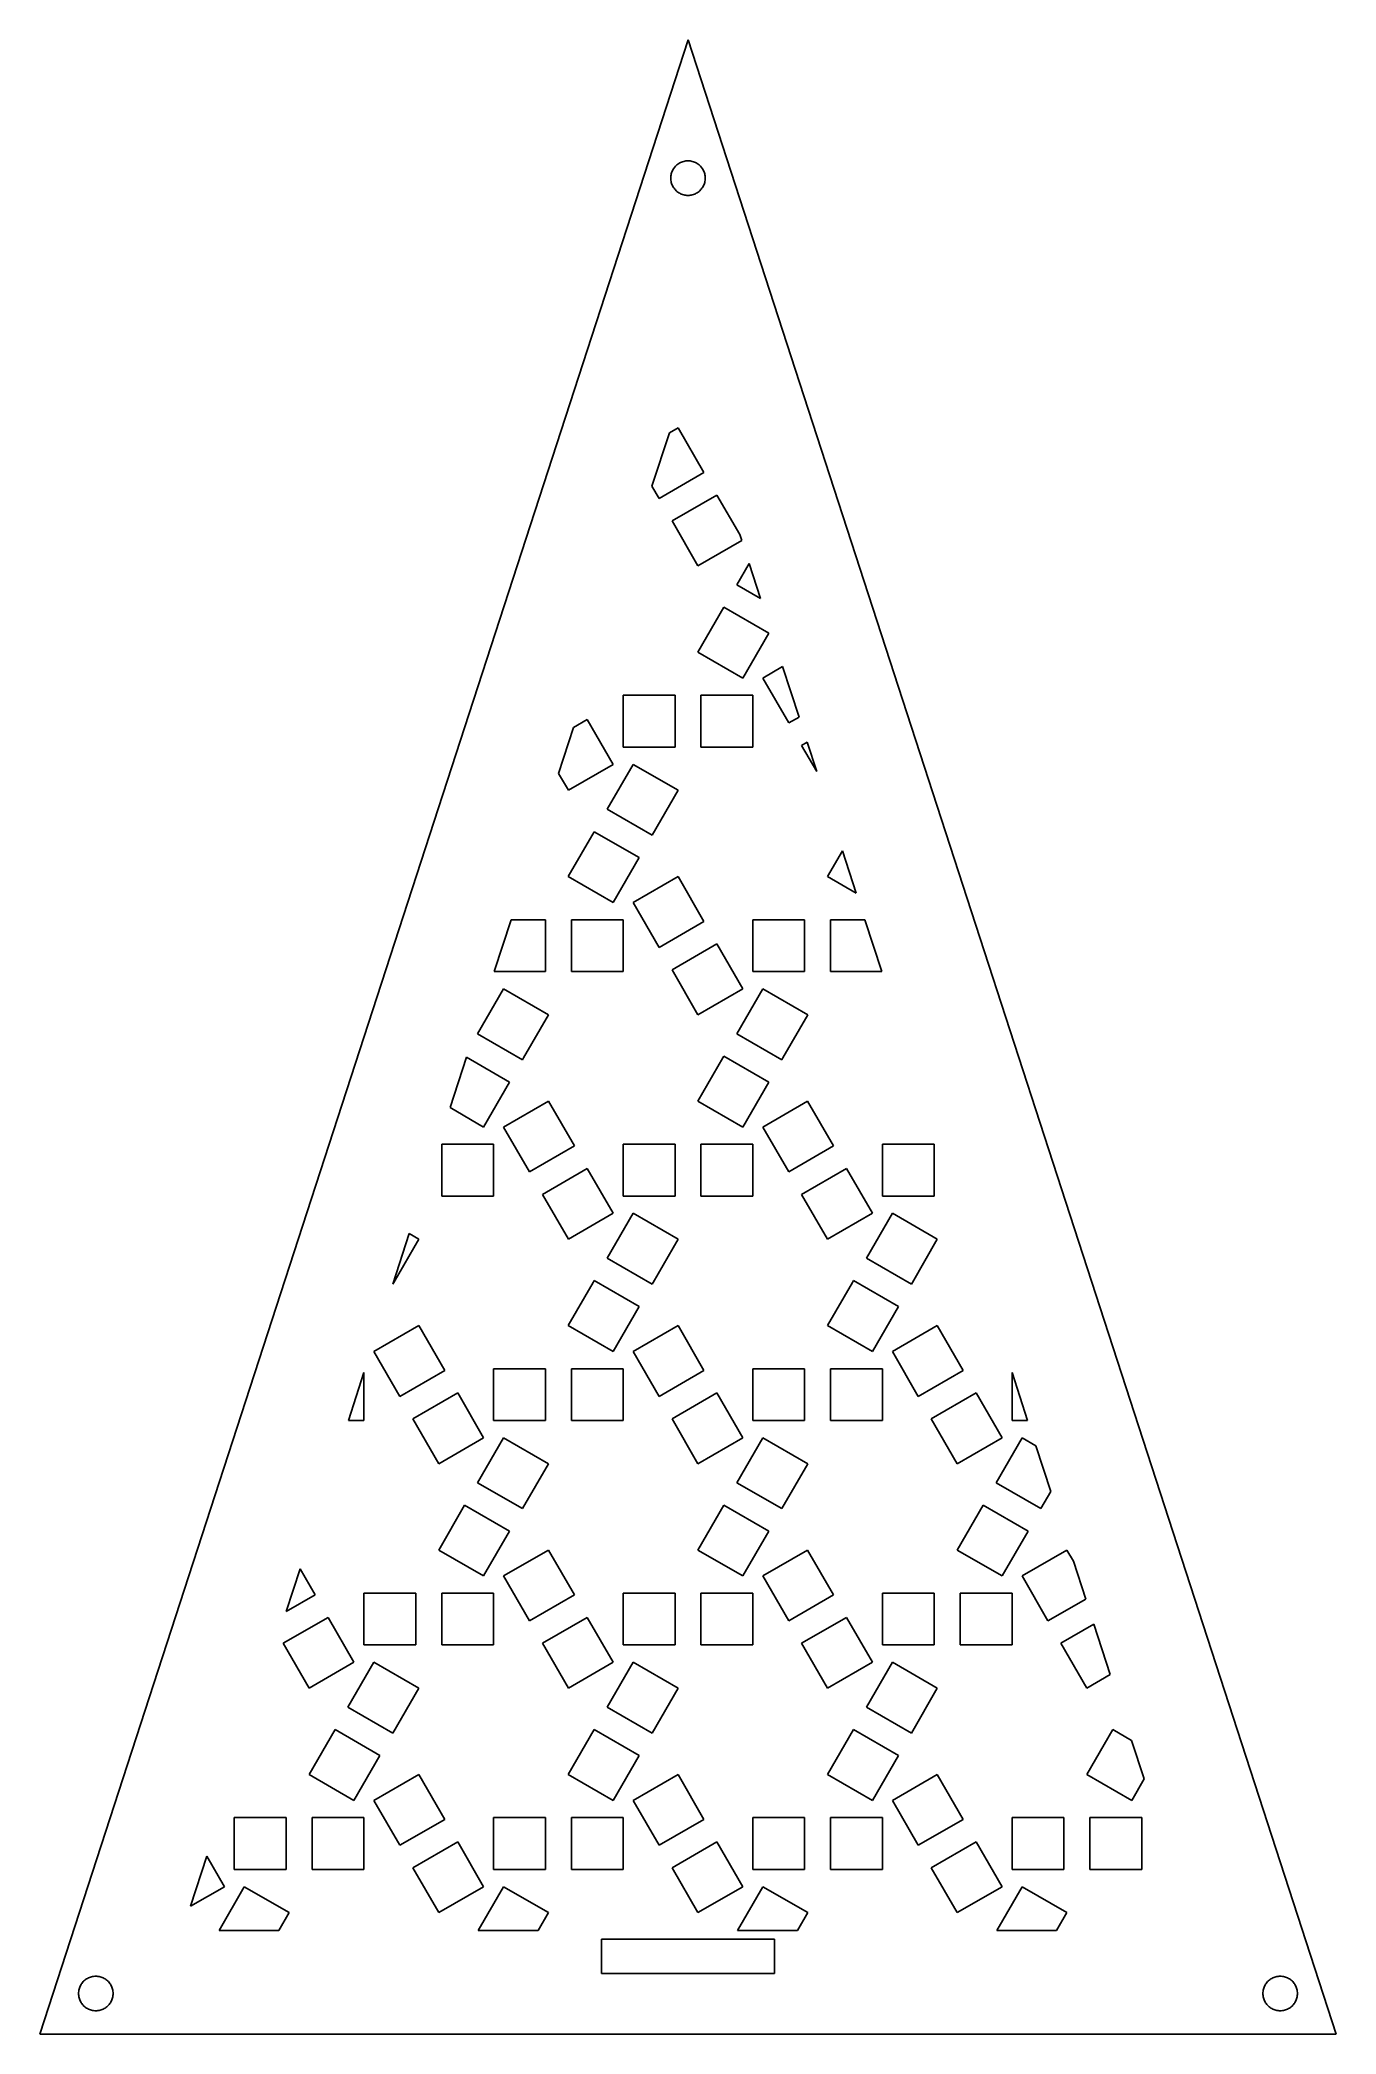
# Model space of a CAD drawing. Header units: metres. Extents: x -75 to 75, y 0 to 231.
import ezdxf

# ---------------------------------------------------------------- set-up
doc = ezdxf.new("R2010")
doc.units = ezdxf.units.M

msp = doc.modelspace()

# ---------------------------------------------------------------- linework, layer by layer
for p, q in [((0, 230.826), (-75, 0)), ((75, 0), (0, 230.826)), ((-2, 214.826), (-1.99605, 214.952)), ((-1.99605, 214.701), (-2, 214.826)), ((-1.99605, 214.952), (-1.98422, 215.077)), ((-1.98422, 214.576), (-1.99605, 214.701)), ((-1.98422, 215.077), (-1.96457, 215.201)), ((-1.96457, 215.201), (-1.93716, 215.324)), ((-1.93716, 215.324), (-1.9021, 215.444)), ((-1.9021, 215.444), (-1.85954, 215.562)), ((-1.85954, 215.562), (-1.80965, 215.678)), ((-1.80965, 215.678), (-1.75261, 215.79)), ((-1.75261, 215.79), (-1.68864, 215.898)), ((-1.68864, 215.898), (-1.61803, 216.002)), ((-1.61803, 216.002), (-1.54102, 216.101)), ((-1.54102, 216.101), (-1.45793, 216.195)), ((-1.45793, 216.195), (-1.36908, 216.284)), ((-1.36908, 216.284), (-1.27484, 216.367)), ((-1.27484, 216.367), (-1.17557, 216.444)), ((-1.17557, 216.444), (-1.07164, 216.515)), ((-1.07164, 216.515), (-0.963501, 216.579)), ((-0.963501, 216.579), (-0.851547, 216.636)), ((-0.851547, 216.636), (-0.736237, 216.686)), ((-0.736237, 216.686), (-0.618027, 216.728)), ((-0.618027, 216.728), (-0.497375, 216.763)), ((-0.497375, 216.763), (-0.374756, 216.791)), ((-0.374756, 216.791), (-0.250656, 216.81)), ((-0.250656, 216.81), (-0.12558, 216.822)), ((-0.12558, 216.822), (0, 216.826)), ((0, 216.826), (0.12558, 216.822)), ((0.12558, 216.822), (0.250656, 216.81)), ((0.250656, 216.81), (0.374756, 216.791)), ((0.374756, 216.791), (0.497375, 216.763)), ((0.497375, 216.763), (0.618027, 216.728)), ((0.618027, 216.728), (0.736237, 216.686)), ((0.736237, 216.686), (0.851547, 216.636)), ((0.851547, 216.636), (0.963501, 216.579)), ((0.963501, 216.579), (1.07164, 216.515)), ((1.07164, 216.515), (1.17557, 216.444)), ((1.17557, 216.444), (1.27484, 216.367)), ((1.27484, 216.367), (1.36908, 216.284)), ((1.36908, 216.284), (1.45793, 216.195)), ((1.45793, 216.195), (1.54102, 216.101)), ((1.54102, 216.101), (1.61803, 216.002)), ((1.61803, 216.002), (1.68864, 215.898)), ((1.68864, 215.898), (1.75261, 215.79)), ((1.75261, 215.79), (1.80965, 215.678)), ((1.80965, 215.678), (1.85954, 215.562)), ((1.85954, 215.562), (1.9021, 215.444)), ((1.9021, 215.444), (1.93716, 215.324)), ((1.93716, 215.324), (1.96457, 215.201)), ((1.96457, 215.201), (1.98422, 215.077)), ((1.98422, 215.077), (1.99605, 214.952)), ((1.99605, 214.701), (1.98422, 214.576)), ((1.99605, 214.952), (2, 214.826)), ((2, 214.826), (1.99605, 214.701)), ((-1.96457, 214.451), (-1.98422, 214.576)), ((-1.93716, 214.329), (-1.96457, 214.451)), ((-1.9021, 214.208), (-1.93716, 214.329)), ((-1.85954, 214.09), (-1.9021, 214.208)), ((-1.80965, 213.975), (-1.85954, 214.09)), ((-1.75261, 213.863), (-1.80965, 213.975)), ((-1.68864, 213.755), (-1.75261, 213.863)), ((-1.61803, 213.651), (-1.68864, 213.755)), ((-1.54102, 213.551), (-1.61803, 213.651)), ((-1.45793, 213.457), (-1.54102, 213.551)), ((-1.36908, 213.368), (-1.45793, 213.457)), ((-1.27484, 213.285), (-1.36908, 213.368)), ((-1.17557, 213.208), (-1.27484, 213.285)), ((-1.07164, 213.138), (-1.17557, 213.208)), ((-0.963501, 213.074), (-1.07164, 213.138)), ((-0.851547, 213.017), (-0.963501, 213.074)), ((-0.736237, 212.967), (-0.851547, 213.017)), ((-0.618027, 212.924), (-0.736237, 212.967)), ((-0.497375, 212.889), (-0.618027, 212.924)), ((-0.374756, 212.862), (-0.497375, 212.889)), ((-0.250656, 212.842), (-0.374756, 212.862)), ((-0.12558, 212.83), (-0.250656, 212.842)), ((0, 212.826), (-0.12558, 212.83)), ((0.12558, 212.83), (0, 212.826)), ((0.250656, 212.842), (0.12558, 212.83)), ((0.374756, 212.862), (0.250656, 212.842)), ((0.497375, 212.889), (0.374756, 212.862)), ((0.618027, 212.924), (0.497375, 212.889)), ((0.736237, 212.967), (0.618027, 212.924)), ((0.851547, 213.017), (0.736237, 212.967)), ((0.963501, 213.074), (0.851547, 213.017)), ((1.07164, 213.138), (0.963501, 213.074)), ((1.17557, 213.208), (1.07164, 213.138)), ((1.27484, 213.285), (1.17557, 213.208)), ((1.36908, 213.368), (1.27484, 213.285)), ((1.45793, 213.457), (1.36908, 213.368)), ((1.54102, 213.551), (1.45793, 213.457)), ((1.61803, 213.651), (1.54102, 213.551)), ((1.68864, 213.755), (1.61803, 213.651)), ((1.75261, 213.863), (1.68864, 213.755)), ((1.80965, 213.975), (1.75261, 213.863)), ((1.85954, 214.09), (1.80965, 213.975)), ((1.9021, 214.208), (1.85954, 214.09)), ((1.93716, 214.329), (1.9021, 214.208)), ((1.96457, 214.451), (1.93716, 214.329)), ((1.98422, 214.576), (1.96457, 214.451)), ((-4.16895, 179.163), (-2.15601, 185.358)), ((-2.15601, 185.358), (-1.15265, 185.937)), ((-1.15265, 185.937), (1.84845, 180.74)), ((1.84845, 180.74), (-3.34808, 177.741)), ((-3.34808, 177.741), (-4.16895, 179.163)), ((-1.84845, 175.144), (3.34808, 178.143)), ((3.34808, 178.143), (5.98309, 173.579)), ((1.15265, 169.947), (-1.84845, 175.144)), ((5.98309, 173.579), (6.21382, 172.869)), ((6.21382, 172.869), (1.15265, 169.947)), ((5.65201, 167.75), (7.07578, 170.216)), ((7.07578, 170.216), (8.39093, 166.169)), ((8.39093, 166.169), (5.65201, 167.75)), ((1.15173, 159.956), (4.15237, 165.153)), ((4.15237, 165.153), (9.34799, 162.153)), ((9.34799, 162.153), (6.34781, 156.956)), ((6.34781, 156.956), (1.15173, 159.956)), ((8.65173, 156.956), (10.9526, 158.285)), ((10.9526, 158.285), (12.8482, 152.451)), ((-7.5, 148.961), (-7.5, 154.961)), ((-7.5, 154.961), (-1.49963, 154.961)), ((-1.49963, 154.961), (-1.49963, 148.961)), ((1.49963, 148.961), (1.49963, 154.961)), ((1.49963, 154.961), (7.5, 154.961)), ((7.5, 154.961), (7.5, 148.961)), ((11.6519, 151.76), (8.65173, 156.956)), ((12.8482, 152.451), (11.6519, 151.76)), ((-14.9722, 145.914), (-13.2397, 151.246)), ((-13.2397, 151.246), (-11.6519, 152.162)), ((-11.6519, 152.162), (-8.65173, 146.966)), ((-1.49963, 148.961), (-7.5, 148.961)), ((7.5, 148.961), (1.49963, 148.961)), ((13.1516, 149.163), (13.7957, 149.535)), ((14.9006, 146.134), (13.1516, 149.163)), ((13.7957, 149.535), (14.9006, 146.134)), ((-13.8474, 143.966), (-14.9722, 145.914)), ((-8.65173, 146.966), (-13.8474, 143.966)), ((-9.34799, 141.77), (-6.34781, 146.966)), ((-6.34781, 146.966), (-1.15173, 143.966)), ((-1.15173, 143.966), (-4.15237, 138.769)), ((-4.15237, 138.769), (-9.34799, 141.77)), ((-13.8483, 133.975), (-10.8476, 139.172)), ((-10.8476, 139.172), (-5.65201, 136.172)), ((16.1517, 133.975), (17.8792, 136.967)), ((17.8792, 136.967), (19.4745, 132.057)), ((-8.65219, 130.975), (-13.8483, 133.975)), ((-5.65201, 136.172), (-8.65219, 130.975)), ((-6.34827, 130.975), (-1.15265, 133.976)), ((-1.15265, 133.976), (1.84845, 128.779)), ((19.4745, 132.057), (16.1517, 133.975)), ((-3.34808, 125.779), (-6.34827, 130.975)), ((-22.4236, 122.981), (-20.4743, 128.98)), ((-20.4743, 128.98), (-16.4996, 128.98)), ((-16.4996, 128.98), (-16.4996, 122.981)), ((-13.5004, 122.981), (-13.5004, 128.98)), ((-13.5004, 128.98), (-7.5, 128.98)), ((-7.5, 128.98), (-7.5, 122.981)), ((1.84845, 128.779), (-3.34808, 125.779)), ((7.5, 122.981), (7.5, 128.98)), ((7.5, 128.98), (13.5004, 128.98)), ((13.5004, 128.98), (13.5004, 122.981)), ((16.4996, 122.981), (16.4996, 128.98)), ((16.4996, 128.98), (20.4743, 128.98)), ((20.4743, 128.98), (22.4236, 122.981)), ((-1.84845, 123.182), (3.34808, 126.181)), ((3.34808, 126.181), (6.34827, 120.985)), ((-16.4996, 122.981), (-22.4236, 122.981)), ((-7.5, 122.981), (-13.5004, 122.981)), ((1.15265, 117.985), (-1.84845, 123.182)), ((13.5004, 122.981), (7.5, 122.981)), ((22.4236, 122.981), (16.4996, 122.981)), ((-24.348, 115.789), (-21.3478, 120.985)), ((-21.3478, 120.985), (-16.1517, 117.986)), ((6.34827, 120.985), (1.15265, 117.985)), ((5.65201, 115.789), (8.65219, 120.985)), ((8.65219, 120.985), (13.8483, 117.986)), ((-16.1517, 117.986), (-19.0356, 112.99)), ((13.8483, 117.986), (10.9644, 112.99)), ((-19.1524, 112.789), (-24.348, 115.789)), ((10.8476, 112.789), (5.65201, 115.789)), ((4.03656, 112.99), (4.15237, 113.191)), ((4.15237, 113.191), (9.34799, 110.192)), ((-27.5385, 107.239), (-25.6428, 113.073)), ((-25.6428, 113.073), (-20.652, 110.192)), ((-19.0366, 112.99), (-19.1524, 112.789)), ((-19.0356, 112.99), (-19.0366, 112.99)), ((1.15173, 107.995), (4.03564, 112.99)), ((4.03564, 112.99), (4.03656, 112.99)), ((10.9634, 112.99), (10.8476, 112.789)), ((10.9644, 112.99), (10.9634, 112.99)), ((-20.652, 110.192), (-23.6522, 104.995)), ((9.34799, 110.192), (6.34781, 104.995)), ((-23.6522, 104.995), (-27.5385, 107.239)), ((-21.3483, 104.995), (-16.1526, 107.995)), ((-16.1526, 107.995), (-13.1516, 102.798)), ((6.34781, 104.995), (1.15173, 107.995)), ((8.65173, 104.995), (13.8474, 107.995)), ((13.8474, 107.995), (16.8484, 102.798)), ((-18.3481, 99.799), (-21.3483, 104.995)), ((11.6519, 99.799), (8.65173, 104.995)), ((-28.5004, 97.0003), (-28.5004, 103)), ((-28.5004, 103), (-22.5, 103)), ((-22.5, 103), (-22.5, 97.0003)), ((-13.1516, 102.798), (-18.3481, 99.799)), ((-7.5, 97.0003), (-7.5, 103)), ((-7.5, 103), (-1.49963, 103)), ((-1.49963, 103), (-1.49963, 97.0003)), ((1.49963, 97.0003), (1.49963, 103)), ((1.49963, 103), (7.5, 103)), ((7.5, 103), (7.5, 97.0003)), ((16.8484, 102.798), (11.6519, 99.799)), ((22.5, 97.0003), (22.5, 103)), ((22.5, 103), (28.5004, 103)), ((28.5004, 103), (28.5004, 97.0003)), ((-16.8484, 97.2017), (-11.6519, 100.201)), ((-11.6519, 100.201), (-8.65173, 95.0049)), ((13.1516, 97.2017), (18.3481, 100.201)), ((18.3481, 100.201), (21.3483, 95.0049)), ((-22.5, 97.0003), (-28.5004, 97.0003)), ((-13.8474, 92.0047), (-16.8484, 97.2017)), ((-1.49963, 97.0003), (-7.5, 97.0003)), ((7.5, 97.0003), (1.49963, 97.0003)), ((16.1526, 92.0047), (13.1516, 97.2017)), ((28.5004, 97.0003), (22.5, 97.0003)), ((-8.65173, 95.0049), (-13.8474, 92.0047)), ((-9.34799, 89.8083), (-6.34781, 95.0049)), ((-6.34781, 95.0049), (-1.15173, 92.0052)), ((21.3483, 95.0049), (16.1526, 92.0047)), ((20.652, 89.8083), (23.6522, 95.0049)), ((23.6522, 95.0049), (28.8483, 92.0052)), ((-34.1728, 86.8204), (-32.2771, 92.6548)), ((-32.2771, 92.6548), (-31.1517, 92.0052)), ((-31.1517, 92.0052), (-34.0356, 87.0096)), ((-1.15173, 92.0052), (-4.03564, 87.0096)), ((28.8483, 92.0052), (25.9644, 87.0096)), ((-4.15237, 86.8086), (-9.34799, 89.8083)), ((25.8476, 86.8086), (20.652, 89.8083)), ((-34.1524, 86.8086), (-34.1728, 86.8204)), ((-34.0366, 87.0096), (-34.1524, 86.8086)), ((-34.0356, 87.0096), (-34.0366, 87.0096)), ((-13.8483, 82.0145), (-10.9644, 87.01)), ((-10.9644, 87.01), (-10.9634, 87.01)), ((-10.9634, 87.01), (-10.8476, 87.211)), ((-10.8476, 87.211), (-5.65201, 84.2113)), ((-4.03656, 87.0096), (-4.15237, 86.8086)), ((-4.03564, 87.0096), (-4.03656, 87.0096)), ((16.1517, 82.0145), (19.0356, 87.01)), ((19.0356, 87.01), (19.0366, 87.01)), ((19.0366, 87.01), (19.1524, 87.211)), ((19.1524, 87.211), (24.348, 84.2113)), ((25.9634, 87.0096), (25.8476, 86.8086)), ((25.9644, 87.0096), (25.9634, 87.0096)), ((-5.65201, 84.2113), (-8.65219, 79.0147)), ((24.348, 84.2113), (21.3478, 79.0147)), ((-36.3483, 79.0147), (-31.1526, 82.0149)), ((-31.1526, 82.0149), (-28.1516, 76.8179)), ((-8.65219, 79.0147), (-13.8483, 82.0145)), ((-6.34827, 79.0147), (-1.15265, 82.0149)), ((-1.15265, 82.0149), (1.84845, 76.8179)), ((21.3478, 79.0147), (16.1517, 82.0145)), ((23.6517, 79.0147), (28.8474, 82.0149)), ((28.8474, 82.0149), (31.8484, 76.8179)), ((-33.3481, 73.8187), (-36.3483, 79.0147)), ((-3.34808, 73.8187), (-6.34827, 79.0147)), ((26.6519, 73.8187), (23.6517, 79.0147)), ((-39.3067, 71.0199), (-37.5, 76.5803)), ((-37.5, 76.5803), (-37.5, 71.0199)), ((-28.1516, 76.8179), (-33.3481, 73.8187)), ((-22.5, 71.0199), (-22.5, 77.0193)), ((-22.5, 77.0193), (-16.4996, 77.0193)), ((-16.4996, 77.0193), (-16.4996, 71.0199)), ((-13.5004, 71.0199), (-13.5004, 77.0193)), ((-13.5004, 77.0193), (-7.5, 77.0193)), ((-7.5, 77.0193), (-7.5, 71.0199)), ((1.84845, 76.8179), (-3.34808, 73.8187)), ((7.5, 71.0199), (7.5, 77.0193)), ((7.5, 77.0193), (13.5004, 77.0193)), ((13.5004, 77.0193), (13.5004, 71.0199)), ((16.4996, 71.0199), (16.4996, 77.0193)), ((16.4996, 77.0193), (22.5, 77.0193)), ((22.5, 77.0193), (22.5, 71.0199)), ((31.8484, 76.8179), (26.6519, 73.8187)), ((37.5, 71.0199), (37.5, 76.5803)), ((37.5, 76.5803), (39.3067, 71.0199)), ((-31.8484, 71.2213), (-26.6519, 74.2206)), ((-26.6519, 74.2206), (-23.6517, 69.0245)), ((-1.84845, 71.2213), (3.34808, 74.2206)), ((3.34808, 74.2206), (6.34827, 69.0245)), ((28.1516, 71.2213), (33.3481, 74.2206)), ((33.3481, 74.2206), (36.3483, 69.0245)), ((-37.5, 71.0199), (-39.3067, 71.0199)), ((-28.8474, 66.0243), (-31.8484, 71.2213)), ((-16.4996, 71.0199), (-22.5, 71.0199)), ((-7.5, 71.0199), (-13.5004, 71.0199)), ((1.15265, 66.0243), (-1.84845, 71.2213)), ((13.5004, 71.0199), (7.5, 71.0199)), ((22.5, 71.0199), (16.4996, 71.0199)), ((31.1526, 66.0243), (28.1516, 71.2213)), ((39.3067, 71.0199), (37.5, 71.0199)), ((-23.6517, 69.0245), (-28.8474, 66.0243)), ((-24.348, 63.828), (-21.3478, 69.0245)), ((-21.3478, 69.0245), (-16.1517, 66.0248)), ((6.34827, 69.0245), (1.15265, 66.0243)), ((5.65201, 63.828), (8.65219, 69.0245)), ((8.65219, 69.0245), (13.8483, 66.0248)), ((36.3483, 69.0245), (31.1526, 66.0243)), ((35.652, 63.828), (38.6522, 69.0245)), ((38.6522, 69.0245), (40.2558, 68.0987)), ((40.2558, 68.0987), (41.9807, 62.7902)), ((-16.1517, 66.0248), (-19.1524, 60.8278)), ((13.8483, 66.0248), (10.8476, 60.8278)), ((-19.1524, 60.8278), (-24.348, 63.828)), ((10.8476, 60.8278), (5.65201, 63.828)), ((40.8476, 60.8278), (35.652, 63.828)), ((41.9807, 62.7902), (40.8476, 60.8278)), ((-28.8483, 56.0336), (-25.8476, 61.2306)), ((-25.8476, 61.2306), (-20.652, 58.2304)), ((1.15173, 56.0336), (4.15237, 61.2306)), ((4.15237, 61.2306), (9.34799, 58.2304)), ((31.1517, 56.0336), (34.1524, 61.2306)), ((34.1524, 61.2306), (39.348, 58.2304)), ((-20.652, 58.2304), (-23.6522, 53.0339)), ((9.34799, 58.2304), (6.34781, 53.0339)), ((39.348, 58.2304), (36.3478, 53.0339)), ((-23.6522, 53.0339), (-28.8483, 56.0336)), ((-21.3483, 53.0339), (-16.1526, 56.0341)), ((-16.1526, 56.0341), (-13.1516, 50.8371)), ((6.34781, 53.0339), (1.15173, 56.0336)), ((8.65173, 53.0339), (13.8474, 56.0341)), ((13.8474, 56.0341), (16.8484, 50.8371)), ((36.3478, 53.0339), (31.1517, 56.0336)), ((38.6517, 53.0339), (43.8474, 56.0341)), ((43.8474, 56.0341), (44.5985, 54.7333)), ((-46.4907, 48.9099), (-44.8876, 53.8435)), ((-44.8876, 53.8435), (-43.1516, 50.8371)), ((44.5985, 54.7333), (46.0199, 50.3589)), ((-43.1516, 50.8371), (-46.4907, 48.9099)), ((-37.5, 45.0391), (-37.5, 51.0385)), ((-37.5, 51.0385), (-31.4996, 51.0385)), ((-31.4996, 51.0385), (-31.4996, 45.0391)), ((-28.5004, 45.0391), (-28.5004, 51.0385)), ((-28.5004, 51.0385), (-22.5, 51.0385)), ((-22.5, 51.0385), (-22.5, 45.0391)), ((-18.3481, 47.8378), (-21.3483, 53.0339)), ((-13.1516, 50.8371), (-18.3481, 47.8378)), ((-7.5, 45.0391), (-7.5, 51.0385)), ((-7.5, 51.0385), (-1.49963, 51.0385)), ((-1.49963, 51.0385), (-1.49963, 45.0391)), ((1.49963, 45.0391), (1.49963, 51.0385)), ((1.49963, 51.0385), (7.5, 51.0385)), ((7.5, 51.0385), (7.5, 45.0391)), ((11.6519, 47.8378), (8.65173, 53.0339)), ((16.8484, 50.8371), (11.6519, 47.8378)), ((22.5, 45.0391), (22.5, 51.0385)), ((22.5, 51.0385), (28.5004, 51.0385)), ((28.5004, 51.0385), (28.5004, 45.0391)), ((31.4996, 45.0391), (31.4996, 51.0385)), ((31.4996, 51.0385), (37.5, 51.0385)), ((37.5, 51.0385), (37.5, 45.0391)), ((41.6519, 47.8378), (38.6517, 53.0339)), ((46.0199, 50.3589), (41.6519, 47.8378)), ((-46.8484, 45.2405), (-41.6519, 48.2397)), ((-41.6519, 48.2397), (-38.6517, 43.0437)), ((-16.8484, 45.2405), (-11.6519, 48.2397)), ((-11.6519, 48.2397), (-8.65173, 43.0437)), ((13.1516, 45.2405), (18.3481, 48.2397)), ((18.3481, 48.2397), (21.3483, 43.0437)), ((43.1516, 45.2405), (46.9673, 47.4428)), ((46.9673, 47.4428), (48.863, 41.6086)), ((-43.8474, 40.0435), (-46.8484, 45.2405)), ((-31.4996, 45.0391), (-37.5, 45.0391)), ((-22.5, 45.0391), (-28.5004, 45.0391)), ((-13.8474, 40.0435), (-16.8484, 45.2405)), ((-1.49963, 45.0391), (-7.5, 45.0391)), ((7.5, 45.0391), (1.49963, 45.0391)), ((16.1526, 40.0435), (13.1516, 45.2405)), ((28.5004, 45.0391), (22.5, 45.0391)), ((37.5, 45.0391), (31.4996, 45.0391)), ((46.1526, 40.0435), (43.1516, 45.2405)), ((-38.6517, 43.0437), (-43.8474, 40.0435)), ((-39.348, 37.8471), (-36.3478, 43.0437)), ((-36.3478, 43.0437), (-31.1517, 40.0439)), ((-8.65173, 43.0437), (-13.8474, 40.0435)), ((-9.34799, 37.8471), (-6.34781, 43.0437)), ((-6.34781, 43.0437), (-1.15173, 40.0439)), ((21.3483, 43.0437), (16.1526, 40.0435)), ((20.652, 37.8471), (23.6522, 43.0437)), ((23.6522, 43.0437), (28.8483, 40.0439)), ((48.863, 41.6086), (46.1526, 40.0435)), ((-31.1517, 40.0439), (-34.1524, 34.847)), ((-1.15173, 40.0439), (-4.15237, 34.847)), ((28.8483, 40.0439), (25.8476, 34.847)), ((-34.1524, 34.847), (-39.348, 37.8471)), ((-4.15237, 34.847), (-9.34799, 37.8471)), ((25.8476, 34.847), (20.652, 37.8471)), ((-43.8483, 30.0528), (-40.8476, 35.2498)), ((-40.8476, 35.2498), (-35.652, 32.2496)), ((-13.8483, 30.0528), (-10.8476, 35.2498)), ((-10.8476, 35.2498), (-5.65201, 32.2496)), ((16.1517, 30.0528), (19.1524, 35.2498)), ((19.1524, 35.2498), (24.348, 32.2496)), ((46.1517, 30.0528), (49.1524, 35.2498)), ((49.1524, 35.2498), (51.3394, 33.9869)), ((51.3394, 33.9869), (52.7841, 29.5408)), ((-38.6522, 27.0531), (-43.8483, 30.0528)), ((-35.652, 32.2496), (-38.6522, 27.0531)), ((-36.3483, 27.0531), (-31.1526, 30.0533)), ((-31.1526, 30.0533), (-28.1516, 24.8563)), ((-8.65219, 27.0531), (-13.8483, 30.0528)), ((-5.65201, 32.2496), (-8.65219, 27.0531)), ((-6.34827, 27.0531), (-1.15265, 30.0533)), ((-1.15265, 30.0533), (1.84845, 24.8563)), ((21.3478, 27.0531), (16.1517, 30.0528)), ((24.348, 32.2496), (21.3478, 27.0531)), ((23.6517, 27.0531), (28.8474, 30.0533)), ((28.8474, 30.0533), (31.8484, 24.8563)), ((51.3478, 27.0531), (46.1517, 30.0528)), ((52.7841, 29.5408), (51.3478, 27.0531)), ((-33.3481, 21.857), (-36.3483, 27.0531)), ((-3.34808, 21.857), (-6.34827, 27.0531)), ((26.6519, 21.857), (23.6517, 27.0531)), ((-52.5, 19.0582), (-52.5, 25.0577)), ((-52.5, 25.0577), (-46.4996, 25.0577)), ((-46.4996, 25.0577), (-46.4996, 19.0582)), ((-43.5004, 19.0582), (-43.5004, 25.0577)), ((-43.5004, 25.0577), (-37.5, 25.0577)), ((-37.5, 25.0577), (-37.5, 19.0582)), ((-28.1516, 24.8563), (-33.3481, 21.857)), ((-22.5, 19.0582), (-22.5, 25.0577)), ((-22.5, 25.0577), (-16.4996, 25.0577)), ((-16.4996, 25.0577), (-16.4996, 19.0582)), ((-13.5004, 19.0582), (-13.5004, 25.0577)), ((-13.5004, 25.0577), (-7.5, 25.0577)), ((-7.5, 25.0577), (-7.5, 19.0582)), ((1.84845, 24.8563), (-3.34808, 21.857)), ((7.5, 19.0582), (7.5, 25.0577)), ((7.5, 25.0577), (13.5004, 25.0577)), ((13.5004, 25.0577), (13.5004, 19.0582)), ((16.4996, 19.0582), (16.4996, 25.0577)), ((16.4996, 25.0577), (22.5, 25.0577)), ((22.5, 25.0577), (22.5, 19.0582)), ((31.8484, 24.8563), (26.6519, 21.857)), ((37.5, 19.0582), (37.5, 25.0577)), ((37.5, 25.0577), (43.5004, 25.0577)), ((43.5004, 25.0577), (43.5004, 19.0582)), ((46.4996, 19.0582), (46.4996, 25.0577)), ((46.4996, 25.0577), (52.5, 25.0577)), ((52.5, 25.0577), (52.5, 19.0582)), ((-31.8484, 19.2596), (-26.6519, 22.2589)), ((-26.6519, 22.2589), (-23.6517, 17.0628)), ((-1.84845, 19.2596), (3.34808, 22.2589)), ((3.34808, 22.2589), (6.34827, 17.0628)), ((28.1516, 19.2596), (33.3481, 22.2589)), ((33.3481, 22.2589), (36.3483, 17.0628)), ((-57.5744, 14.7977), (-55.6909, 20.5945)), ((-55.6909, 20.5945), (-53.6517, 17.0628)), ((-46.4996, 19.0582), (-52.5, 19.0582)), ((-37.5, 19.0582), (-43.5004, 19.0582)), ((-28.8474, 14.0627), (-31.8484, 19.2596)), ((-16.4996, 19.0582), (-22.5, 19.0582)), ((-7.5, 19.0582), (-13.5004, 19.0582)), ((1.15265, 14.0627), (-1.84845, 19.2596)), ((13.5004, 19.0582), (7.5, 19.0582)), ((22.5, 19.0582), (16.4996, 19.0582)), ((31.1526, 14.0627), (28.1516, 19.2596)), ((43.5004, 19.0582), (37.5, 19.0582)), ((52.5, 19.0582), (46.4996, 19.0582)), ((-53.6517, 17.0628), (-57.5744, 14.7977)), ((-54.2708, 12), (-51.3478, 17.0628)), ((-51.3478, 17.0628), (-46.1517, 14.0631)), ((-23.6517, 17.0628), (-28.8474, 14.0627)), ((-24.2708, 12), (-21.3478, 17.0628)), ((-21.3478, 17.0628), (-16.1517, 14.0631)), ((6.34827, 17.0628), (1.15265, 14.0627)), ((5.7292, 12), (8.65219, 17.0628)), ((8.65219, 17.0628), (13.8483, 14.0631)), ((36.3483, 17.0628), (31.1526, 14.0627)), ((35.7292, 12), (38.6522, 17.0628)), ((38.6522, 17.0628), (43.8483, 14.0631)), ((-46.1517, 14.0631), (-47.3429, 12)), ((-16.1517, 14.0631), (-17.3429, 12)), ((13.8483, 14.0631), (12.6571, 12)), ((43.8483, 14.0631), (42.6571, 12)), ((-47.3429, 12), (-54.2708, 12)), ((-17.3429, 12), (-24.2708, 12)), ((12.6571, 12), (5.7292, 12)), ((42.6571, 12), (35.7292, 12)), ((-10, 7), (-10, 11)), ((-10, 11), (10, 11)), ((10, 11), (10, 7)), ((10, 7), (-10, 7)), ((-70.5279, 4.70227), (-70.5239, 4.82785)), ((-70.5239, 4.57669), (-70.5279, 4.70227)), ((-70.5239, 4.82785), (-70.5121, 4.95294)), ((-70.5121, 4.95294), (-70.4924, 5.07704)), ((-70.4924, 5.07704), (-70.465, 5.19966)), ((-70.465, 5.19966), (-70.43, 5.32031)), ((-70.43, 5.32031), (-70.3874, 5.43852)), ((-70.3874, 5.43852), (-70.3375, 5.55383)), ((-70.3375, 5.55383), (-70.2805, 5.66579)), ((-70.2805, 5.66579), (-70.2165, 5.77393)), ((-70.2165, 5.77393), (-70.1459, 5.87784)), ((-70.1459, 5.87784), (-70.0689, 5.97713)), ((-70.0689, 5.97713), (-69.9858, 6.07137)), ((-69.9858, 6.07137), (-69.897, 6.16022)), ((-69.897, 6.16022), (-69.8027, 6.2433)), ((-69.8027, 6.2433), (-69.7034, 6.32031)), ((-69.7034, 6.32031), (-69.5995, 6.39093)), ((-69.5995, 6.39093), (-69.4914, 6.4549)), ((-69.4914, 6.4549), (-69.3794, 6.51193)), ((-69.3794, 6.51193), (-69.2641, 6.56183)), ((-69.2641, 6.56183), (-69.1459, 6.60439)), ((-69.1459, 6.60439), (-69.0252, 6.63943)), ((-69.0252, 6.63943), (-68.9026, 6.66685)), ((-68.9026, 6.66685), (-68.7785, 6.68651)), ((-68.7785, 6.68651), (-68.6534, 6.69833)), ((-68.6534, 6.69833), (-68.5279, 6.70227)), ((-68.5279, 6.70227), (-68.4023, 6.69833)), ((-68.4023, 6.69833), (-68.2772, 6.68651)), ((-68.2772, 6.68651), (-68.1531, 6.66685)), ((-68.1531, 6.66685), (-68.0305, 6.63943)), ((-68.0305, 6.63943), (-67.9098, 6.60439)), ((-67.9098, 6.60439), (-67.7916, 6.56183)), ((-67.7916, 6.56183), (-67.6763, 6.51193)), ((-67.6763, 6.51193), (-67.5643, 6.4549)), ((-67.5643, 6.4549), (-67.4562, 6.39093)), ((-67.4562, 6.39093), (-67.3523, 6.32031)), ((-67.3523, 6.32031), (-67.253, 6.2433)), ((-67.253, 6.2433), (-67.1588, 6.16022)), ((-67.1588, 6.16022), (-67.0699, 6.07137)), ((-67.0699, 6.07137), (-66.9868, 5.97713)), ((-66.9868, 5.97713), (-66.9098, 5.87784)), ((-66.9098, 5.87784), (-66.8392, 5.77393)), ((-66.8392, 5.77393), (-66.7752, 5.66579)), ((-66.7752, 5.66579), (-66.7182, 5.55383)), ((-66.7182, 5.55383), (-66.6683, 5.43852)), ((-66.6683, 5.43852), (-66.6257, 5.32031)), ((-66.6257, 5.32031), (-66.5907, 5.19966)), ((-66.5907, 5.19966), (-66.5633, 5.07704)), ((-66.5633, 5.07704), (-66.5436, 4.95294)), ((-66.5436, 4.95294), (-66.5318, 4.82785)), ((-66.5318, 4.82785), (-66.5279, 4.70227)), ((-66.5279, 4.70227), (-66.5318, 4.57669)), ((66.5279, 4.70227), (66.5318, 4.82785)), ((66.5318, 4.57669), (66.5279, 4.70227)), ((66.5318, 4.82785), (66.5436, 4.95294)), ((66.5436, 4.95294), (66.5633, 5.07704)), ((66.5633, 5.07704), (66.5907, 5.19966)), ((66.5907, 5.19966), (66.6257, 5.32031)), ((66.6257, 5.32031), (66.6683, 5.43852)), ((66.6683, 5.43852), (66.7182, 5.55383)), ((66.7182, 5.55383), (66.7752, 5.66579)), ((66.7752, 5.66579), (66.8392, 5.77393)), ((66.8392, 5.77393), (66.9098, 5.87784)), ((66.9098, 5.87784), (66.9868, 5.97713)), ((66.9868, 5.97713), (67.0699, 6.07137)), ((67.0699, 6.07137), (67.1588, 6.16022)), ((67.1588, 6.16022), (67.253, 6.2433)), ((67.253, 6.2433), (67.3523, 6.32031)), ((67.3523, 6.32031), (67.4562, 6.39093)), ((67.4562, 6.39093), (67.5643, 6.4549)), ((67.5643, 6.4549), (67.6763, 6.51193)), ((67.6763, 6.51193), (67.7916, 6.56183)), ((67.7916, 6.56183), (67.9098, 6.60439)), ((67.9098, 6.60439), (68.0305, 6.63943)), ((68.0305, 6.63943), (68.1531, 6.66685)), ((68.1531, 6.66685), (68.2772, 6.68651)), ((68.2772, 6.68651), (68.4023, 6.69833)), ((68.4023, 6.69833), (68.5279, 6.70227)), ((68.5279, 6.70227), (68.6534, 6.69833)), ((68.6534, 6.69833), (68.7785, 6.68651)), ((68.7785, 6.68651), (68.9026, 6.66685)), ((68.9026, 6.66685), (69.0252, 6.63943)), ((69.0252, 6.63943), (69.1459, 6.60439)), ((69.1459, 6.60439), (69.2641, 6.56183)), ((69.2641, 6.56183), (69.3794, 6.51193)), ((69.3794, 6.51193), (69.4914, 6.4549)), ((69.4914, 6.4549), (69.5995, 6.39093)), ((69.5995, 6.39093), (69.7034, 6.32031)), ((69.7034, 6.32031), (69.8027, 6.2433)), ((69.8027, 6.2433), (69.897, 6.16022)), ((69.897, 6.16022), (69.9858, 6.07137)), ((69.9858, 6.07137), (70.0689, 5.97713)), ((70.0689, 5.97713), (70.1459, 5.87784)), ((70.1459, 5.87784), (70.2165, 5.77393)), ((70.2165, 5.77393), (70.2805, 5.66579)), ((70.2805, 5.66579), (70.3375, 5.55383)), ((70.3375, 5.55383), (70.3874, 5.43852)), ((70.3874, 5.43852), (70.43, 5.32031)), ((70.43, 5.32031), (70.465, 5.19966)), ((70.465, 5.19966), (70.4924, 5.07704)), ((70.4924, 5.07704), (70.5121, 4.95294)), ((70.5121, 4.95294), (70.5239, 4.82785)), ((70.5239, 4.82785), (70.5279, 4.70227)), ((70.5279, 4.70227), (70.5239, 4.57669)), ((-70.5121, 4.45161), (-70.5239, 4.57669)), ((-70.4924, 4.32751), (-70.5121, 4.45161)), ((-70.465, 4.2049), (-70.4924, 4.32751)), ((-70.43, 4.08424), (-70.465, 4.2049)), ((-70.3874, 3.96602), (-70.43, 4.08424)), ((-70.3375, 3.85072), (-70.3874, 3.96602)), ((-70.2805, 3.73877), (-70.3375, 3.85072)), ((-70.2165, 3.63062), (-70.2805, 3.73877)), ((-70.1459, 3.5267), (-70.2165, 3.63062)), ((-70.0689, 3.42743), (-70.1459, 3.5267)), ((-69.9858, 3.33318), (-70.0689, 3.42743)), ((-69.897, 3.24434), (-69.9858, 3.33318)), ((-69.8027, 3.16125), (-69.897, 3.24434)), ((-69.7034, 3.08424), (-69.8027, 3.16125)), ((-69.5995, 3.01363), (-69.7034, 3.08424)), ((-69.4914, 2.94966), (-69.5995, 3.01363)), ((-69.3794, 2.89262), (-69.4914, 2.94966)), ((-69.2641, 2.84273), (-69.3794, 2.89262)), ((-69.1459, 2.80016), (-69.2641, 2.84273)), ((-69.0252, 2.76511), (-69.1459, 2.80016)), ((-68.9026, 2.7377), (-69.0252, 2.76511)), ((-68.7785, 2.71805), (-68.9026, 2.7377)), ((-68.6534, 2.70622), (-68.7785, 2.71805)), ((-68.5279, 2.70227), (-68.6534, 2.70622)), ((-68.4023, 2.70622), (-68.5279, 2.70227)), ((-68.2772, 2.71805), (-68.4023, 2.70622)), ((-68.1531, 2.7377), (-68.2772, 2.71805)), ((-68.0305, 2.76511), (-68.1531, 2.7377)), ((-67.9098, 2.80016), (-68.0305, 2.76511)), ((-67.7916, 2.84273), (-67.9098, 2.80016)), ((-67.6763, 2.89262), (-67.7916, 2.84273)), ((-67.5643, 2.94966), (-67.6763, 2.89262)), ((-67.4562, 3.01363), (-67.5643, 2.94966)), ((-67.3523, 3.08424), (-67.4562, 3.01363)), ((-67.253, 3.16125), (-67.3523, 3.08424)), ((-67.1588, 3.24434), (-67.253, 3.16125)), ((-67.0699, 3.33318), (-67.1588, 3.24434)), ((-66.9868, 3.42743), (-67.0699, 3.33318)), ((-66.9098, 3.5267), (-66.9868, 3.42743)), ((-66.8392, 3.63062), (-66.9098, 3.5267)), ((-66.7752, 3.73877), (-66.8392, 3.63062)), ((-66.7182, 3.85072), (-66.7752, 3.73877)), ((-66.6683, 3.96602), (-66.7182, 3.85072)), ((-66.6257, 4.08424), (-66.6683, 3.96602)), ((-66.5907, 4.2049), (-66.6257, 4.08424)), ((-66.5633, 4.32751), (-66.5907, 4.2049)), ((-66.5436, 4.45161), (-66.5633, 4.32751)), ((-66.5318, 4.57669), (-66.5436, 4.45161)), ((66.5436, 4.45161), (66.5318, 4.57669)), ((66.5633, 4.32751), (66.5436, 4.45161)), ((66.5907, 4.2049), (66.5633, 4.32751)), ((66.6257, 4.08424), (66.5907, 4.2049)), ((66.6683, 3.96602), (66.6257, 4.08424)), ((66.7182, 3.85072), (66.6683, 3.96602)), ((66.7752, 3.73877), (66.7182, 3.85072)), ((66.8392, 3.63062), (66.7752, 3.73877)), ((66.9098, 3.5267), (66.8392, 3.63062)), ((66.9868, 3.42743), (66.9098, 3.5267)), ((67.0699, 3.33318), (66.9868, 3.42743)), ((67.1588, 3.24434), (67.0699, 3.33318)), ((67.253, 3.16125), (67.1588, 3.24434)), ((67.3523, 3.08424), (67.253, 3.16125)), ((67.4562, 3.01363), (67.3523, 3.08424)), ((67.5643, 2.94966), (67.4562, 3.01363)), ((67.6763, 2.89262), (67.5643, 2.94966)), ((67.7916, 2.84273), (67.6763, 2.89262)), ((67.9098, 2.80016), (67.7916, 2.84273)), ((68.0305, 2.76511), (67.9098, 2.80016)), ((68.1531, 2.7377), (68.0305, 2.76511)), ((68.2772, 2.71805), (68.1531, 2.7377)), ((68.4023, 2.70622), (68.2772, 2.71805)), ((68.5279, 2.70227), (68.4023, 2.70622)), ((68.6534, 2.70622), (68.5279, 2.70227)), ((68.7785, 2.71805), (68.6534, 2.70622)), ((68.9026, 2.7377), (68.7785, 2.71805)), ((69.0252, 2.76511), (68.9026, 2.7377)), ((69.1459, 2.80016), (69.0252, 2.76511)), ((69.2641, 2.84273), (69.1459, 2.80016)), ((69.3794, 2.89262), (69.2641, 2.84273)), ((69.4914, 2.94966), (69.3794, 2.89262)), ((69.5995, 3.01363), (69.4914, 2.94966)), ((69.7034, 3.08424), (69.5995, 3.01363)), ((69.8027, 3.16125), (69.7034, 3.08424)), ((69.897, 3.24434), (69.8027, 3.16125)), ((69.9858, 3.33318), (69.897, 3.24434)), ((70.0689, 3.42743), (69.9858, 3.33318)), ((70.1459, 3.5267), (70.0689, 3.42743)), ((70.2165, 3.63062), (70.1459, 3.5267)), ((70.2805, 3.73877), (70.2165, 3.63062)), ((70.3375, 3.85072), (70.2805, 3.73877)), ((70.3874, 3.96602), (70.3375, 3.85072)), ((70.43, 4.08424), (70.3874, 3.96602)), ((70.465, 4.2049), (70.43, 4.08424)), ((70.4924, 4.32751), (70.465, 4.2049)), ((70.5121, 4.45161), (70.4924, 4.32751)), ((70.5239, 4.57669), (70.5121, 4.45161)), ((-75, 0), (75, 0))]:
    msp.add_line(p, q)

doc.saveas('drawing.dxf')
